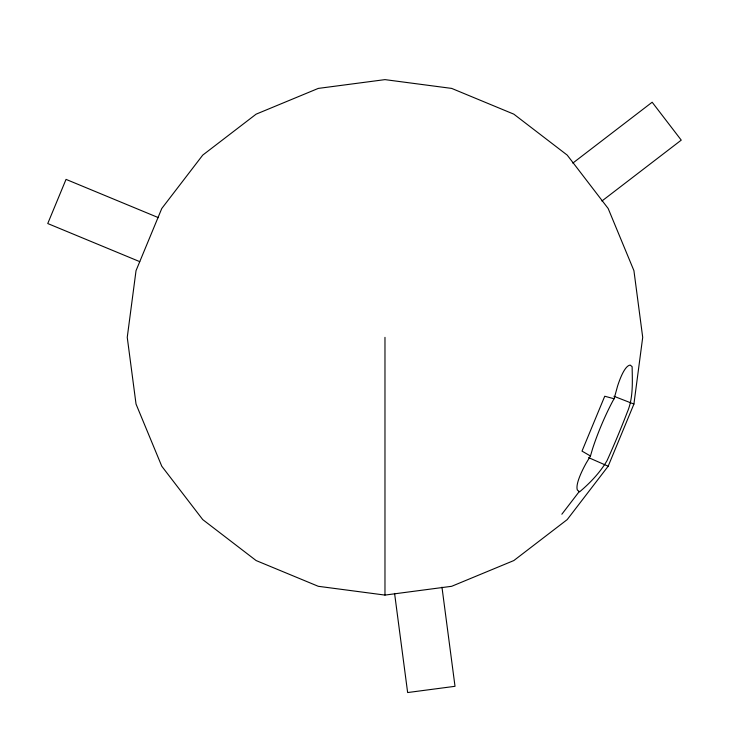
<?xml version="1.0" encoding="UTF-8"?>
<svg xmlns="http://www.w3.org/2000/svg" width="729" height="729" viewBox="0 0 729 729"><rect width="100%" height="100%" fill="white"/><g stroke="black" fill="none" stroke-linecap="round" stroke-linejoin="round"><path stroke-width="1.09" d="M633.92 404.057L642.705 337.354L633.92 270.65L608.168 208.494L567.217 155.113L513.836 114.161L451.679 88.409L384.976 79.625L318.272 88.409L256.116 114.161L202.735 155.113L161.774 208.494L136.031 270.65L127.247 337.354L136.031 404.057L161.774 466.223L202.735 519.595L256.116 560.555L318.272 586.298L384.976 595.083L451.679 586.298L513.836 560.555L567.217 519.595L608.168 466.223L633.92 404.057L613.955 396.275M614.1 398.754L617.563 386.124A65.81 13.742 -82.5 0 1 630.303 365.129L632.125 366.696C632.371 381.887 633.373 398.034 627.259 412.249A68.499 4.793 -67.5 0 1 607.066 460.582C600.149 472.456 590.125 482.935 579.628 491.829L577.404 490.098A65.829 13.742 -52.5 0 1 586.098 463.27L590.463 455.999L592.559 448.8A67.879 14.17 -67.5 0 1 613.034 400.586L614.1 398.754L604.733 396.239L582.006 451.114L590.463 455.999M561.849 514.227L579.355 491.41M572.821 163.096L652.163 102.224L681.25 140.132L601.917 201.013M158.421 217.652L66.038 179.38L47.749 223.539L139.758 261.647M588.558 457.612L608.168 466.223M441.965 587.164L455.014 686.308L407.639 692.55L394.58 593.406M384.976 337.354L384.976 595.083"/></g></svg>
